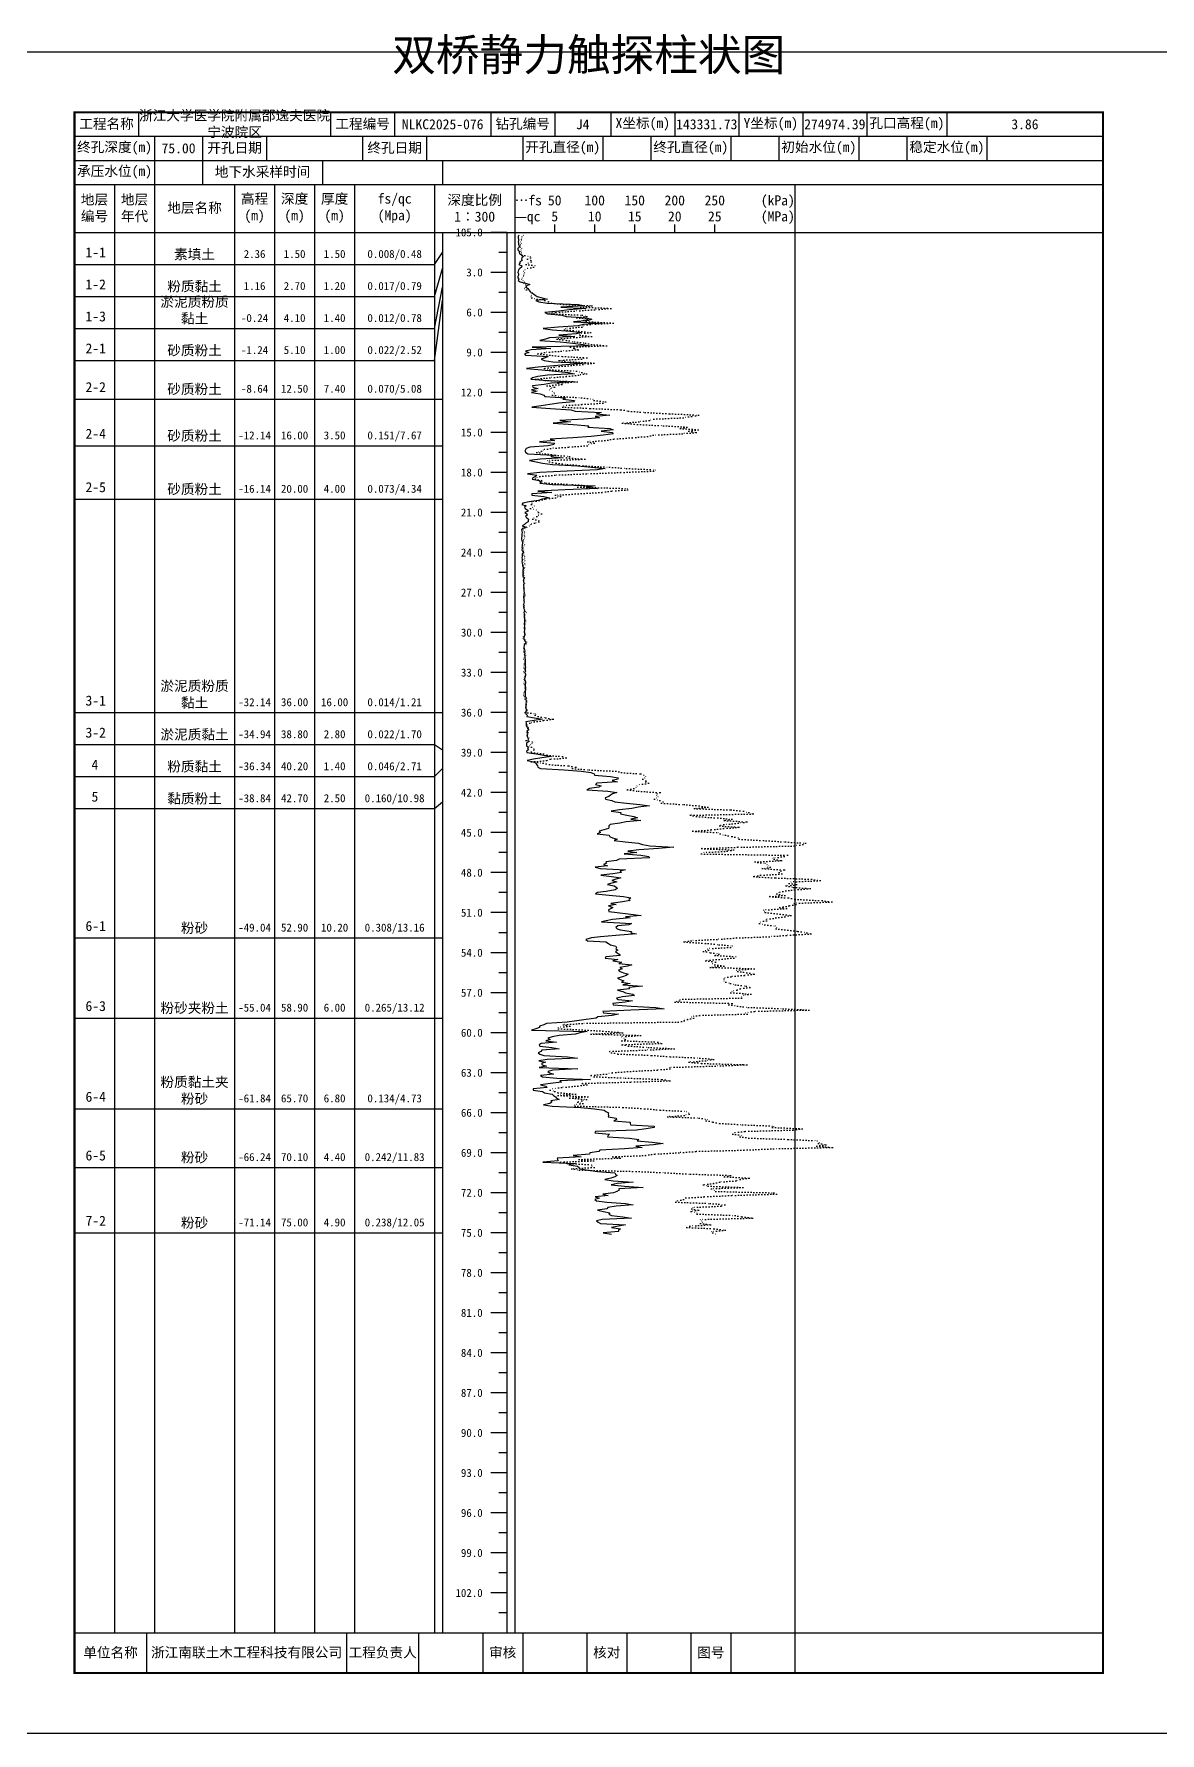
# Model space of a CAD drawing. Extents: x 297 to 65340, y 0 to 425.
# Drawn here: x 1197.9 to 1479.3, y 0 to 424.6 of the extents above; entities that cross this region are included whole.
import ezdxf
from ezdxf.enums import TextEntityAlignment as Align

# ---------------------------------------------------------------- set-up
doc = ezdxf.new("R2010")
doc.units = 0
doc.linetypes.add('DOT', pattern=[6.35, 0, -6.35])
doc.layers.add('FRAME', color=7, linetype='CONTINUOUS')
doc.layers.add('STRATUM', color=7, linetype='CONTINUOUS')
doc.styles.add('ST', font='')
doc.styles.get('ST').set_extended_font_data('SimSun')

msp = doc.modelspace()

# ---------------------------------------------------------------- linework, layer by layer
at = {"layer": 'FRAME', "color": 245, "linetype": 'Continuous'}
msp.add_lwpolyline([(1188, 0), (1485, 0), (1485, 420), (1188, 420)], close=True, dxfattribs=at)
at = {"layer": 'FRAME', "linetype": 'Continuous', "const_width": 0.5}
msp.add_lwpolyline([(1208, 15), (1465, 15), (1465, 405), (1208, 405)], close=True, dxfattribs=at)
at = {"layer": 'FRAME', "color": 0, "linetype": 'Continuous'}
for points in [[(1224, 405), (1224, 399)], [(1272, 405), (1272, 399)], [(1288, 405), (1288, 399)], [(1312, 405), (1312, 399)], [(1328, 405), (1328, 399)], [(1342, 405), (1342, 399)], [(1358, 405), (1358, 399)], [(1374, 405), (1374, 399)], [(1390, 405), (1390, 399)], [(1406, 405), (1406, 399)], [(1426, 405), (1426, 399)], [(1465, 405), (1465, 399)], [(1208, 399), (1465, 399)], [(1228, 399), (1228, 393)], [(1240, 399), (1240, 393)], [(1256, 399), (1256, 393)], [(1280, 399), (1280, 393)], [(1296, 399), (1296, 393)], [(1320, 399), (1320, 393)], [(1340, 399), (1340, 393)], [(1352, 399), (1352, 393)], [(1372, 399), (1372, 393)], [(1384, 399), (1384, 393)], [(1404, 399), (1404, 393)], [(1416, 399), (1416, 393)], [(1436, 399), (1436, 393)], [(1465, 399), (1465, 393)], [(1208, 393), (1465, 393)], [(1228, 393), (1228, 387)], [(1240, 393), (1240, 387)], [(1270, 393), (1270, 387)], [(1300, 393), (1300, 387)], [(1208, 387), (1465, 387)], [(1218, 387), (1218, 25)], [(1228, 387), (1228, 25)], [(1248, 387), (1248, 25)], [(1258, 387), (1258, 25)], [(1268, 387), (1268, 25)], [(1278, 387), (1278, 25)], [(1298, 387), (1298, 25)], [(1318, 387), (1318, 25)], [(1388, 387), (1388, 25)], [(1208, 375), (1465, 375)], [(1300, 375), (1300, 25)], [(1316, 375), (1316, 25)], [(1328, 375), (1328, 377)], [(1338, 375), (1338, 377)], [(1348, 375), (1348, 377)], [(1358, 375), (1358, 377)], [(1368, 375), (1368, 377)], [(1208, 25), (1465, 25)], [(1226, 25), (1226, 15)], [(1276, 25), (1276, 15)], [(1294, 25), (1294, 15)], [(1310, 25), (1310, 15)], [(1320, 25), (1320, 15)], [(1336, 25), (1336, 15)], [(1346, 25), (1346, 15)], [(1362, 25), (1362, 15)], [(1372, 25), (1372, 15)], [(1388, 25), (1388, 15)]]:
    msp.add_lwpolyline(points, dxfattribs=at)
at = {"layer": 'STRATUM', "linetype": 'Continuous'}
for points in [[(1316, 375), (1312, 375)], [(1319.02, 374.33), (1318.9, 374), (1318.9, 373.67), (1318.94, 373.33), (1318.96, 373), (1318.86, 372.67), (1318.98, 372.33), (1318.92, 372), (1319.08, 371.67), (1319.12, 371.33), (1318.82, 371), (1318.8, 370.67), (1319.12, 370.33), (1319.1, 370), (1319.2, 369.67), (1319.82, 369.33), (1320.22, 369), (1319.8, 368.67), (1319.74, 368.33), (1319.84, 368), (1319.32, 367.67), (1319.26, 367.33), (1319.04, 367), (1319.8, 366.67), (1319.66, 366.33), (1319.3, 366), (1318.98, 365.67), (1318.88, 365.33), (1318.76, 365), (1318.92, 364.67), (1318.98, 364.33), (1318.78, 364), (1318.78, 363.67), (1319.02, 363.33), (1318.86, 363), (1319.36, 362.67), (1320.74, 362.33), (1321.8, 362), (1320.96, 361.67), (1320.88, 361.33), (1321.28, 361), (1321.56, 360.67), (1321.84, 360.33), (1322.02, 360), (1322.72, 359.67), (1323.1, 359.33), (1323.64, 359), (1324.86, 358.67), (1326.18, 358.33), (1323.28, 358), (1324.04, 357.67), (1326.08, 357.33), (1333.94, 357), (1335.32, 356.67), (1329.5, 356.33), (1335.78, 356), (1331.6, 355.67), (1329, 355.33), (1325.52, 355), (1326.2, 354.67), (1329.76, 354.33), (1330.88, 354), (1335.88, 353.67), (1337.26, 353.33), (1336.42, 353), (1332.66, 352.67), (1339.9, 352.33), (1335.16, 352), (1333.9, 351.67), (1328.86, 351.33), (1325.14, 351), (1327.46, 350.67), (1331.9, 350.33), (1334.64, 350), (1333.32, 349.67), (1329, 349.33), (1333.04, 349), (1326.68, 348.67), (1325.7, 348.33), (1324.3, 348), (1329.36, 347.67), (1332.5, 347.33), (1335.1, 347), (1336.88, 346.67), (1322.38, 346.33), (1327.02, 346), (1322.14, 345.67), (1320.68, 345.33), (1321.52, 345), (1320.48, 344.67), (1320.72, 344.33), (1326.38, 344), (1325.64, 343.67), (1324.64, 343.33), (1325.36, 343), (1327.5, 342.67), (1335.9, 342.33), (1331.78, 342), (1327.82, 341.67), (1323.9, 341.33), (1320.98, 341), (1324.76, 340.67), (1328.22, 340.33), (1331.36, 340), (1332.94, 339.67), (1326.18, 339.33), (1323.74, 339), (1322.48, 338.67), (1322, 338.33), (1326.1, 338), (1332.8, 337.67), (1327.22, 337.33), (1325.4, 337), (1322.46, 336.67), (1322.54, 336.33), (1323.86, 336), (1322.16, 335.67), (1323.58, 335.33), (1322.16, 335), (1324.36, 334.67), (1325.32, 334.33), (1325.5, 334), (1330.66, 333.67), (1330.04, 333.33), (1332.92, 333), (1332.7, 332.67), (1329, 332.33), (1326.8, 332), (1324.58, 331.67), (1322.32, 331.33), (1326.98, 331), (1332.06, 330.67), (1333.12, 330.33), (1339.58, 330), (1338.46, 329.67), (1341.74, 329.33), (1338.1, 329), (1339.18, 328.67), (1335.28, 328.33), (1329.28, 328), (1331.92, 327.67), (1327.64, 327.33), (1332.62, 327), (1336.54, 326.67), (1336.28, 326.33), (1341.76, 326), (1342.58, 325.67), (1339.6, 325.33), (1342.36, 325), (1342.6, 324.67), (1340.1, 324.33), (1337.1, 324), (1332.56, 323.67), (1326.88, 323.33), (1327.92, 323), (1324.2, 322.67), (1327.94, 322.33), (1327.76, 322), (1326.36, 321.67), (1321.76, 321.33), (1320.88, 321), (1320.72, 320.67), (1320.5, 320.33), (1320.76, 320), (1321.28, 319.67), (1327.64, 319.33), (1327.06, 319), (1330.14, 318.67), (1324.36, 318.33), (1321.66, 318), (1323.36, 317.67), (1324.94, 317.33), (1327.46, 317), (1333.66, 316.67), (1337.2, 316.33), (1340.64, 316), (1338.6, 315.67), (1331.12, 315.33), (1324.28, 315), (1321.16, 314.67), (1323.56, 314.33), (1323.2, 314), (1322.56, 313.67), (1322.34, 313.33), (1324.14, 313), (1324.52, 312.67), (1324.24, 312.33), (1327.44, 312), (1338.12, 311.67), (1336.28, 311.33), (1338.68, 311), (1330.64, 310.67), (1323.78, 310.33), (1327.32, 310), (1322.3, 309.67), (1322.26, 309.33), (1325.28, 309), (1326.7, 308.67), (1324.88, 308.33), (1323.98, 308), (1321.64, 307.67), (1320.04, 307.33), (1319.76, 307), (1320.9, 306.67), (1320.44, 306.33), (1320.58, 306), (1321.1, 305.67), (1321.36, 305.33), (1320.56, 305), (1321.02, 304.67), (1321.08, 304.33), (1320.72, 304), (1321.02, 303.67), (1321.46, 303.33), (1321.36, 303), (1321.34, 302.67), (1320.76, 302.33), (1320.48, 302), (1319.9, 301.67), (1320.84, 301.33), (1319.96, 301), (1319.74, 300.67), (1319.8, 300.33), (1319.84, 300), (1319.76, 299.67), (1319.8, 299.33), (1319.82, 299), (1319.7, 298.67), (1319.72, 298.33), (1319.76, 298), (1319.9, 297.67), (1319.92, 297.33), (1319.9, 297), (1319.88, 296.67), (1319.78, 296.33), (1319.88, 296), (1319.82, 295.67), (1319.92, 295.33), (1320.18, 295), (1319.86, 294.67), (1319.9, 294.33), (1319.84, 294), (1319.78, 293.67), (1319.86, 293.33), (1319.86, 293), (1319.82, 292.67), (1319.86, 292.33), (1319.94, 292), (1319.94, 291.67), (1320.1, 291.33), (1320.08, 291), (1320.06, 290.67), (1320.02, 290.33), (1320, 290), (1320.04, 289.67), (1320.04, 289.33), (1320.04, 289), (1320.52, 288.67), (1320.24, 288.33), (1320.16, 288), (1320.18, 287.67), (1320.36, 287.33), (1320.24, 287), (1320.22, 286.67), (1320.26, 286.33), (1320.28, 286), (1320.3, 285.67), (1320.28, 285.33), (1320.34, 285), (1320.3, 284.67), (1320.3, 284.33), (1320.24, 284), (1320.22, 283.67), (1320.26, 283.33), (1320.32, 283), (1320.4, 282.67), (1320.28, 282.33), (1320.22, 282), (1320.34, 281.67), (1320.24, 281.33), (1320.26, 281), (1320.38, 280.67), (1320.42, 280.33), (1320.28, 280), (1320.4, 279.67), (1320.34, 279.33), (1320.36, 279), (1320.4, 278.67), (1320.44, 278.33), (1320.42, 278), (1320.42, 277.67), (1320.38, 277.33), (1320.38, 277), (1320.42, 276.67), (1320.34, 276.33), (1320.4, 276), (1320.48, 275.67), (1320.34, 275.33), (1320.36, 275), (1320.44, 274.67), (1320.5, 274.33), (1320.36, 274), (1320.32, 273.67), (1320.26, 273.33), (1320.44, 273), (1320.66, 272.67), (1320.76, 272.33), (1320.4, 272), (1320.38, 271.67), (1320.3, 271.33), (1320.38, 271), (1320.44, 270.67), (1320.54, 270.33), (1320.48, 270), (1320.52, 269.67), (1320.48, 269.33), (1320.54, 269), (1320.52, 268.67), (1320.58, 268.33), (1320.62, 268), (1320.64, 267.67), (1320.62, 267.33), (1320.58, 267), (1320.58, 266.67), (1320.66, 266.33), (1320.6, 266), (1320.64, 265.67), (1320.7, 265.33), (1320.52, 265), (1320.74, 264.67), (1320.72, 264.33), (1320.58, 264), (1320.56, 263.67), (1320.48, 263.33), (1320.58, 263), (1320.66, 262.67), (1320.66, 262.33), (1320.6, 262), (1320.64, 261.67), (1320.7, 261.33), (1320.72, 261), (1320.68, 260.67), (1320.62, 260.33), (1320.58, 260), (1320.58, 259.67), (1320.64, 259.33), (1320.58, 259), (1320.92, 258.67), (1320.72, 258.33), (1320.84, 258), (1320.88, 257.67), (1320.76, 257.33), (1320.84, 257), (1320.78, 256.67), (1320.76, 256.33), (1320.76, 256), (1321.12, 255.67), (1320.84, 255.33), (1320.8, 255), (1320.76, 254.67), (1321.1, 254.33), (1321.04, 254), (1322.96, 253.67), (1324.92, 253.33), (1322.86, 253), (1320.8, 252.67), (1320.88, 252.33), (1320.88, 252), (1320.88, 251.67), (1321.14, 251.33), (1321.32, 251), (1321.5, 250.67), (1321, 250.33), (1321.26, 250), (1321.18, 249.67), (1321.1, 249.33), (1321.1, 249), (1321.28, 248.67), (1321.36, 248.33), (1321.28, 248), (1321.42, 247.67), (1320.98, 247.33), (1320.96, 247), (1320.96, 246.67), (1321.42, 246.33), (1321.18, 246), (1321.48, 245.67), (1320.98, 245.33), (1321.06, 245), (1323.4, 244.67), (1325.22, 244.33), (1327.18, 244), (1324.82, 243.67), (1322.7, 243.33), (1321.08, 243), (1322.66, 242.67), (1323.26, 242.33), (1323.46, 242), (1323.7, 241.67), (1323.78, 241.33), (1324.48, 241), (1330.32, 240.67), (1334.6, 240.33), (1337.04, 240), (1337.82, 239.67), (1337.96, 239.33), (1341.92, 239), (1343.82, 238.67), (1343.78, 238.33), (1342.36, 238), (1343.72, 237.67), (1338.52, 237.33), (1338.16, 237), (1339.64, 236.67), (1339.06, 236.33), (1336.72, 236), (1336.02, 235.67), (1341.26, 235.33), (1343.5, 235), (1342.48, 234.67), (1341.98, 234.33), (1341.52, 234), (1340.62, 233.67), (1340.66, 233.33), (1342.3, 233), (1343.02, 232.67), (1345.9, 232.33), (1349.3, 232), (1351.68, 231.67), (1348.88, 231.33), (1347.26, 231), (1344.16, 230.67), (1342.14, 230.33), (1344.52, 230), (1344.44, 229.67), (1346, 229.33), (1347.76, 229), (1348.7, 228.67), (1347, 228.33), (1349.5, 228), (1345.88, 227.67), (1344.3, 227.33), (1341.82, 227), (1341.52, 226.67), (1341.56, 226.33), (1341.48, 226), (1340.26, 225.67), (1339.1, 225.33), (1339.44, 225), (1338.6, 224.67), (1341.62, 224.33), (1341.68, 224), (1342.44, 223.67), (1343.62, 223.33), (1342.86, 223), (1345.62, 222.67), (1348.9, 222.33), (1349.9, 222), (1351.74, 221.67), (1357.78, 221.33), (1353.9, 221), (1348.98, 220.67), (1346.24, 220.33), (1348.54, 220), (1345.38, 219.67), (1349.5, 219.33), (1351.54, 219), (1351.72, 218.67), (1344.1, 218.33), (1343.44, 218), (1340.74, 217.67), (1340.96, 217.33), (1340.22, 217), (1341.22, 216.67), (1338.1, 216.33), (1339.34, 216), (1345.68, 215.67), (1344.34, 215.33), (1344.7, 215), (1342.5, 214.67), (1339.5, 214.33), (1342.2, 214), (1344.52, 213.67), (1343.3, 213.33), (1342.26, 213), (1343.56, 212.67), (1341.92, 212.33), (1341.18, 212), (1342.88, 211.67), (1343.56, 211.33), (1343.58, 211), (1343.1, 210.67), (1340.86, 210.33), (1338.68, 210), (1338.18, 209.67), (1342.42, 209.33), (1345.22, 209), (1347.02, 208.67), (1346.52, 208.33), (1346.82, 208), (1344.9, 207.67), (1342.06, 207.33), (1343.38, 207), (1341.48, 206.67), (1342.56, 206.33), (1342.14, 206), (1341.48, 205.67), (1341.54, 205.33), (1343.58, 205), (1346.32, 204.67), (1349.62, 204.33), (1345.66, 204), (1346.84, 203.67), (1342.4, 203.33), (1340.88, 203), (1339.68, 202.67), (1347.22, 202.33), (1346.52, 202), (1343.78, 201.67), (1343.24, 201.33), (1343.64, 201), (1344.34, 200.67), (1347.2, 200.33), (1346.98, 200), (1348.46, 199.67), (1343.3, 199.33), (1339.44, 199), (1337.18, 198.67), (1335.74, 198.33), (1336.16, 198), (1340.76, 197.67), (1341.48, 197.33), (1341.9, 197), (1343.3, 196.67), (1343.4, 196.33), (1343.26, 196), (1343.8, 195.67), (1343.18, 195.33), (1343.62, 195), (1344.12, 194.67), (1344.36, 194.33), (1340.74, 194), (1340.58, 193.67), (1343.8, 193.33), (1342.54, 193), (1344.66, 192.67), (1344, 192.33), (1347.3, 192), (1346.22, 191.67), (1344.28, 191.33), (1344.88, 191), (1343.96, 190.67), (1344.36, 190.33), (1345.22, 190), (1346.32, 189.67), (1345.88, 189.33), (1344.96, 189), (1343.7, 188.67), (1344.34, 188.33), (1345.26, 188), (1344.68, 187.67), (1346.86, 187.33), (1345.06, 187), (1349.9, 186.67), (1346.52, 186.33), (1346.68, 186), (1343.7, 185.67), (1345.02, 185.33), (1345.68, 185), (1347.52, 184.67), (1347.9, 184.33), (1344.92, 184), (1343.4, 183.67), (1343.88, 183.33), (1347.4, 183), (1345.6, 182.67), (1342.56, 182.33), (1342.62, 182), (1347.1, 181.67), (1353.26, 181.33), (1355.36, 181), (1346.98, 180.67), (1340, 180.33), (1340.16, 180), (1343.96, 179.67), (1342.32, 179.33), (1338.74, 179), (1338.32, 178.67), (1335.9, 178.33), (1333.56, 178), (1331.1, 177.67), (1325.92, 177.33), (1325.26, 177), (1324.16, 176.67), (1324.16, 176.33), (1323.32, 176), (1322.16, 175.67), (1336.1, 175.33), (1334.28, 175), (1333.22, 174.67), (1329.14, 174.33), (1327.38, 174), (1326.24, 173.67), (1326.84, 173.33), (1325.82, 173), (1328.46, 172.67), (1324.6, 172.33), (1324.12, 172), (1324.24, 171.67), (1327.26, 171.33), (1329.08, 171), (1324.8, 170.67), (1324.52, 170.33), (1323.9, 170), (1324.24, 169.67), (1325.32, 169.33), (1331.22, 169), (1333.72, 168.67), (1326.08, 168.33), (1324.02, 168), (1325.68, 167.67), (1324.7, 167.33), (1324.88, 167), (1325.96, 166.67), (1324.08, 166.33), (1333.76, 166), (1327.54, 165.67), (1326.24, 165.33), (1326.72, 165), (1327.66, 164.67), (1324.46, 164.33), (1324.96, 164), (1328.56, 163.67), (1336.92, 163.33), (1329.26, 163), (1329.68, 162.67), (1326.94, 162.33), (1324.42, 162), (1325.8, 161.67), (1326.1, 161.33), (1322.58, 161), (1322.6, 160.67), (1324.96, 160.33), (1325.48, 160), (1327.36, 159.67), (1327.66, 159.33), (1328.2, 159), (1328.44, 158.67), (1329.08, 158.33), (1327.06, 158), (1327.24, 157.67), (1326.8, 157.33), (1325.16, 157), (1327.38, 156.67), (1334.56, 156.33), (1337.9, 156), (1340.34, 155.67), (1340.8, 155.33), (1341.4, 155), (1341.32, 154.67), (1341.42, 154.33), (1341.38, 154), (1343.38, 153.67), (1343.46, 153.33), (1342.76, 153), (1346.88, 152.67), (1346.88, 152.33), (1346.92, 152), (1352.88, 151.67), (1352.84, 151.33), (1350.82, 151), (1348.42, 150.67), (1338.2, 150.33), (1338.06, 150), (1341.66, 149.67), (1341.36, 149.33), (1341.2, 149), (1346.7, 148.67), (1348.98, 148.33), (1348.62, 148), (1352.32, 147.67), (1355.08, 147.33), (1352.68, 147), (1348.28, 146.67), (1349.82, 146.33), (1345.46, 146), (1339.26, 145.67), (1339.06, 145.33), (1336.74, 145), (1336.7, 144.67), (1332.62, 144.33), (1334.6, 144), (1328.62, 143.67), (1328.7, 143.33), (1328.84, 143), (1325.02, 142.67), (1333.22, 142.33), (1331.52, 142), (1333.66, 141.67), (1334.1, 141.33), (1334.26, 141), (1336.48, 140.67), (1338.7, 140.33), (1343.02, 140), (1343.18, 139.67), (1343.64, 139.33), (1343, 139), (1342.06, 138.67), (1340.56, 138.33), (1342.6, 138), (1347.6, 137.67), (1343.6, 137.33), (1342.1, 137), (1345.46, 136.67), (1350.12, 136.33), (1344.06, 136), (1344.08, 135.67), (1343.5, 135.33), (1342.72, 135), (1340.02, 134.67), (1341.34, 134.33), (1338.08, 134), (1339.1, 133.67), (1338.04, 133.33), (1338.42, 133), (1341.02, 132.67), (1345.7, 132.33), (1347.6, 132), (1343.36, 131.67), (1341.28, 131.33), (1341.04, 131), (1338.68, 130.67), (1340.16, 130.33), (1341.76, 130), (1341.52, 129.67), (1342.18, 129.33), (1345.02, 129), (1347.2, 128.67), (1339.86, 128.33), (1338.42, 128), (1338.88, 127.67), (1339.46, 127.33), (1345.7, 127), (1343.96, 126.67), (1342.16, 126.33), (1344.4, 126), (1343.9, 125.67), (1343.96, 125.33), (1340.08, 125), (1342.16, 124.67)], [(1298, 367), (1300, 370)], [(1316, 370), (1314, 370)], [(1208, 367), (1218, 367)], [(1218, 367), (1228, 367)], [(1228, 367), (1248, 367)], [(1248, 367), (1258, 367)], [(1258, 367), (1268, 367)], [(1268, 367), (1278, 367)], [(1278, 367), (1298, 367)], [(1298, 359), (1300, 366)], [(1298, 351), (1300, 361.33)], [(1316, 365), (1312, 365)], [(1208, 359), (1218, 359)], [(1218, 359), (1228, 359)], [(1228, 359), (1248, 359)], [(1248, 359), (1258, 359)], [(1258, 359), (1268, 359)], [(1268, 359), (1278, 359)], [(1278, 359), (1298, 359)], [(1298, 343), (1300, 358)], [(1316, 360), (1314, 360)], [(1316, 355), (1312, 355)], [(1208, 351), (1218, 351)], [(1218, 351), (1228, 351)], [(1228, 351), (1248, 351)], [(1248, 351), (1258, 351)], [(1258, 351), (1268, 351)], [(1268, 351), (1278, 351)], [(1278, 351), (1298, 351)], [(1316, 350), (1314, 350)], [(1316, 345), (1312, 345)], [(1208, 343), (1218, 343)], [(1218, 343), (1228, 343)], [(1228, 343), (1248, 343)], [(1248, 343), (1258, 343)], [(1258, 343), (1268, 343)], [(1268, 343), (1278, 343)], [(1278, 343), (1298, 343)], [(1316, 340), (1314, 340)], [(1208, 333.33), (1218, 333.33)], [(1218, 333.33), (1228, 333.33)], [(1228, 333.33), (1248, 333.33)], [(1248, 333.33), (1258, 333.33)], [(1258, 333.33), (1268, 333.33)], [(1268, 333.33), (1278, 333.33)], [(1278, 333.33), (1298, 333.33)], [(1298, 333.33), (1300, 333.33)], [(1316, 335), (1312, 335)], [(1316, 330), (1314, 330)], [(1316, 325), (1312, 325)], [(1208, 321.67), (1218, 321.67)], [(1218, 321.67), (1228, 321.67)], [(1228, 321.67), (1248, 321.67)], [(1248, 321.67), (1258, 321.67)], [(1258, 321.67), (1268, 321.67)], [(1268, 321.67), (1278, 321.67)], [(1278, 321.67), (1298, 321.67)], [(1298, 321.67), (1300, 321.67)], [(1316, 320), (1314, 320)], [(1316, 315), (1312, 315)], [(1316, 310), (1314, 310)], [(1208, 308.33), (1218, 308.33)], [(1218, 308.33), (1228, 308.33)], [(1228, 308.33), (1248, 308.33)], [(1248, 308.33), (1258, 308.33)], [(1258, 308.33), (1268, 308.33)], [(1268, 308.33), (1278, 308.33)], [(1278, 308.33), (1298, 308.33)], [(1298, 308.33), (1300, 308.33)], [(1316, 305), (1312, 305)], [(1316, 300), (1314, 300)], [(1316, 295), (1312, 295)], [(1316, 290), (1314, 290)], [(1316, 285), (1312, 285)], [(1316, 280), (1314, 280)], [(1316, 275), (1312, 275)], [(1316, 270), (1314, 270)], [(1316, 265), (1312, 265)], [(1316, 260), (1314, 260)], [(1208, 255), (1218, 255)], [(1218, 255), (1228, 255)], [(1228, 255), (1248, 255)], [(1248, 255), (1258, 255)], [(1258, 255), (1268, 255)], [(1268, 255), (1278, 255)], [(1278, 255), (1298, 255)], [(1298, 255), (1300, 255)], [(1316, 255), (1312, 255)], [(1208, 247), (1218, 247)], [(1218, 247), (1228, 247)], [(1228, 247), (1248, 247)], [(1248, 247), (1258, 247)], [(1258, 247), (1268, 247)], [(1268, 247), (1278, 247)], [(1278, 247), (1298, 247)], [(1298, 247), (1300, 245.67)], [(1316, 250), (1314, 250)], [(1316, 245), (1312, 245)], [(1208, 239), (1218, 239)], [(1218, 239), (1228, 239)], [(1228, 239), (1248, 239)], [(1248, 239), (1258, 239)], [(1258, 239), (1268, 239)], [(1268, 239), (1278, 239)], [(1278, 239), (1298, 239)], [(1298, 239), (1300, 241)], [(1316, 240), (1314, 240)], [(1316, 235), (1312, 235)], [(1208, 231), (1218, 231)], [(1218, 231), (1228, 231)], [(1228, 231), (1248, 231)], [(1248, 231), (1258, 231)], [(1258, 231), (1268, 231)], [(1268, 231), (1278, 231)], [(1278, 231), (1298, 231)], [(1298, 231), (1300, 232.67)], [(1316, 230), (1314, 230)], [(1316, 225), (1312, 225)], [(1316, 220), (1314, 220)], [(1316, 215), (1312, 215)], [(1316, 210), (1314, 210)], [(1316, 205), (1312, 205)], [(1316, 200), (1314, 200)], [(1208, 198.67), (1218, 198.67)], [(1218, 198.67), (1228, 198.67)], [(1228, 198.67), (1248, 198.67)], [(1248, 198.67), (1258, 198.67)], [(1258, 198.67), (1268, 198.67)], [(1268, 198.67), (1278, 198.67)], [(1278, 198.67), (1298, 198.67)], [(1298, 198.67), (1300, 198.67)], [(1316, 195), (1312, 195)], [(1316, 190), (1314, 190)], [(1316, 185), (1312, 185)], [(1208, 178.67), (1218, 178.67)], [(1218, 178.67), (1228, 178.67)], [(1228, 178.67), (1248, 178.67)], [(1248, 178.67), (1258, 178.67)], [(1258, 178.67), (1268, 178.67)], [(1268, 178.67), (1278, 178.67)], [(1278, 178.67), (1298, 178.67)], [(1298, 178.67), (1300, 178.67)], [(1316, 180), (1314, 180)], [(1316, 175), (1312, 175)], [(1316, 170), (1314, 170)], [(1316, 165), (1312, 165)], [(1316, 160), (1314, 160)], [(1208, 156), (1218, 156)], [(1218, 156), (1228, 156)], [(1228, 156), (1248, 156)], [(1248, 156), (1258, 156)], [(1258, 156), (1268, 156)], [(1268, 156), (1278, 156)], [(1278, 156), (1298, 156)], [(1298, 156), (1300, 156)], [(1316, 155), (1312, 155)], [(1316, 150), (1314, 150)], [(1316, 145), (1312, 145)], [(1208, 141.33), (1218, 141.33)], [(1218, 141.33), (1228, 141.33)], [(1228, 141.33), (1248, 141.33)], [(1248, 141.33), (1258, 141.33)], [(1258, 141.33), (1268, 141.33)], [(1268, 141.33), (1278, 141.33)], [(1278, 141.33), (1298, 141.33)], [(1298, 141.33), (1300, 141.33)], [(1316, 140), (1314, 140)], [(1316, 135), (1312, 135)], [(1316, 130), (1314, 130)], [(1208, 125), (1218, 125)], [(1218, 125), (1228, 125)], [(1228, 125), (1248, 125)], [(1248, 125), (1258, 125)], [(1258, 125), (1268, 125)], [(1268, 125), (1278, 125)], [(1278, 125), (1298, 125)], [(1298, 125), (1300, 125)], [(1316, 125), (1312, 125)], [(1316, 120), (1314, 120)], [(1316, 115), (1312, 115)], [(1316, 110), (1314, 110)], [(1316, 105), (1312, 105)], [(1316, 100), (1314, 100)], [(1316, 95), (1312, 95)], [(1316, 90), (1314, 90)], [(1316, 85), (1312, 85)], [(1316, 80), (1314, 80)], [(1316, 75), (1312, 75)], [(1316, 70), (1314, 70)], [(1316, 65), (1312, 65)], [(1316, 60), (1314, 60)], [(1316, 55), (1312, 55)], [(1316, 50), (1314, 50)], [(1316, 45), (1312, 45)], [(1316, 40), (1314, 40)], [(1316, 35), (1312, 35)], [(1316, 30), (1314, 30)]]:
    msp.add_lwpolyline(points, dxfattribs=at)
at = {"layer": 'STRATUM', "linetype": 'DOT', "ltscale": 0.1}
msp.add_lwpolyline([(1320.18, 374.33), (1319.84, 374), (1319.68, 373.67), (1319.64, 373.33), (1319.7, 373), (1319.38, 372.67), (1319.66, 372.33), (1319.42, 372), (1319.38, 371.67), (1319.48, 371.33), (1319.74, 371), (1319.6, 370.67), (1319.42, 370.33), (1319.68, 370), (1319.6, 369.67), (1319.84, 369.33), (1321.84, 369), (1321.94, 368.67), (1321.16, 368.33), (1322.14, 368), (1322.14, 367.67), (1321.38, 367.33), (1320.84, 367), (1323.1, 366.67), (1322.74, 366.33), (1321.18, 366), (1320.58, 365.67), (1320.1, 365.33), (1320.52, 365), (1320.32, 364.67), (1320.24, 364.33), (1320.3, 364), (1319.86, 363.67), (1319.74, 363.33), (1320.06, 363), (1320.42, 362.67), (1320.18, 362.33), (1320.74, 362), (1320.76, 361.67), (1320.64, 361.33), (1320.48, 361), (1320.92, 360.67), (1321.82, 360.33), (1322.36, 360), (1322.62, 359.67), (1322.2, 359.33), (1322.04, 359), (1322.26, 358.67), (1323.6, 358.33), (1325.56, 358), (1326.46, 357.67), (1327.22, 357.33), (1330.2, 357), (1337.28, 356.67), (1334.5, 356.33), (1342.04, 356), (1337.92, 355.67), (1332.86, 355.33), (1328.18, 355), (1326.36, 354.67), (1334.86, 354.33), (1336.02, 354), (1333.52, 353.67), (1336.84, 353.33), (1335.18, 353), (1336.68, 352.67), (1342.62, 352.33), (1336.84, 352), (1335.08, 351.67), (1334.8, 351.33), (1330.7, 351), (1330.42, 350.67), (1334.06, 350.33), (1336.98, 350), (1334.22, 349.67), (1334.32, 349.33), (1337.18, 349), (1331.92, 348.67), (1328.58, 348.33), (1330.92, 348), (1332.96, 347.67), (1335.72, 347.33), (1337.16, 347), (1340.94, 346.67), (1331.94, 346.33), (1332.92, 346), (1333.9, 345.67), (1329.64, 345.33), (1325.42, 345), (1323.8, 344.67), (1326.74, 344.33), (1329.96, 344), (1336.04, 343.67), (1334.68, 343.33), (1329.1, 343), (1331.92, 342.67), (1337.8, 342.33), (1335, 342), (1331.32, 341.67), (1327.84, 341.33), (1325.48, 341), (1326.82, 340.67), (1333.42, 340.33), (1334.76, 340), (1335.94, 339.67), (1333.92, 339.33), (1330.86, 339), (1326.8, 338.67), (1323.32, 338.33), (1325.72, 338), (1333.6, 337.67), (1328.88, 337.33), (1329.74, 337), (1326.1, 336.67), (1327.96, 336.33), (1327.04, 336), (1326.72, 335.67), (1327.36, 335.33), (1327.82, 335), (1328.06, 334.67), (1327.46, 334.33), (1329.64, 334), (1334.72, 333.67), (1337.56, 333.33), (1337.86, 333), (1340.72, 332.67), (1340.04, 332.33), (1334.66, 332), (1330.28, 331.67), (1330, 331.33), (1336.96, 331), (1344.6, 330.67), (1346.46, 330.33), (1350.6, 330), (1356.74, 329.67), (1363.9, 329.33), (1362.14, 329), (1360.12, 328.67), (1352.74, 328.33), (1351.62, 328), (1349.04, 327.67), (1344.94, 327.33), (1348.72, 327), (1355.16, 326.67), (1361.04, 326.33), (1359.4, 326), (1363.84, 325.67), (1361.54, 325.33), (1363.32, 325), (1359.88, 324.67), (1352.62, 324.33), (1351.16, 324), (1347.32, 323.67), (1342.7, 323.33), (1340.5, 323), (1336.24, 322.67), (1337.88, 322.33), (1336.54, 322), (1336.08, 321.67), (1331.32, 321.33), (1326.94, 321), (1325.22, 320.67), (1324.72, 320.33), (1323.52, 320), (1325.62, 319.67), (1328.16, 319.33), (1331.68, 319), (1330.96, 318.67), (1335.5, 318.33), (1326.16, 318), (1326.72, 317.67), (1328.4, 317.33), (1331.18, 317), (1335.16, 316.67), (1341.7, 316.33), (1345.96, 316), (1353.22, 315.67), (1352.68, 315.33), (1344.46, 315), (1335.82, 314.67), (1328, 314.33), (1324.32, 314), (1323.18, 313.67), (1323.12, 313.33), (1324.84, 313), (1324.7, 312.67), (1325.9, 312.33), (1332.46, 312), (1336.78, 311.67), (1333.8, 311.33), (1346.12, 311), (1346.22, 310.67), (1342.12, 310.33), (1339.76, 310), (1333.82, 309.67), (1328.16, 309.33), (1329.44, 309), (1328.16, 308.67), (1325.56, 308.33), (1324.12, 308), (1322.28, 307.67), (1322.26, 307.33), (1322.24, 307), (1322.98, 306.67), (1322.52, 306.33), (1321.98, 306), (1323.38, 305.67), (1323.78, 305.33), (1323.98, 305), (1324.68, 304.67), (1323.94, 304.33), (1323.56, 304), (1322.86, 303.67), (1322.54, 303.33), (1324.06, 303), (1324.06, 302.67), (1322.94, 302.33), (1321.94, 302), (1321.7, 301.67), (1321.1, 301.33), (1320.6, 301), (1320.14, 300.67), (1320.36, 300.33), (1320.5, 300), (1320.36, 299.67), (1320.34, 299.33), (1320.48, 299), (1320.42, 298.67), (1320.22, 298.33), (1320.14, 298), (1320.28, 297.67), (1320.02, 297.33), (1320.52, 297), (1320.32, 296.67), (1320.06, 296.33), (1320, 296), (1320.2, 295.67), (1320.1, 295.33), (1320.16, 295), (1320.16, 294.67), (1320.26, 294.33), (1320.48, 294), (1320.5, 293.67), (1320.28, 293.33), (1320.58, 293), (1320.32, 292.67), (1320.44, 292.33), (1320.58, 292), (1320.2, 291.67), (1320.48, 291.33), (1320.38, 291), (1320.36, 290.67), (1320.1, 290.33), (1320.22, 290), (1320.22, 289.67), (1320.38, 289.33), (1320.1, 289), (1320.42, 288.67), (1320.26, 288.33), (1320.08, 288), (1320.16, 287.67), (1320.44, 287.33), (1320.36, 287), (1320.18, 286.67), (1320.16, 286.33), (1320.2, 286), (1320.26, 285.67), (1320.32, 285.33), (1320.36, 285), (1320.58, 284.67), (1320.54, 284.33), (1320.44, 284), (1320.4, 283.67), (1320.32, 283.33), (1320.24, 283), (1320.42, 282.67), (1320.32, 282.33), (1320.16, 282), (1320.1, 281.67), (1320.42, 281.33), (1320.28, 281), (1320.46, 280.67), (1320.68, 280.33), (1320.96, 280), (1320.58, 279.67), (1320.48, 279.33), (1320.48, 279), (1320.56, 278.67), (1320.56, 278.33), (1320.7, 278), (1320.7, 277.67), (1320.58, 277.33), (1320.52, 277), (1320.46, 276.67), (1320.5, 276.33), (1320.5, 276), (1320.54, 275.67), (1320.5, 275.33), (1320.42, 275), (1320.62, 274.67), (1320.46, 274.33), (1320.1, 274), (1320.02, 273.67), (1320.56, 273.33), (1320.42, 273), (1320.94, 272.67), (1320.84, 272.33), (1320.84, 272), (1320.38, 271.67), (1320.26, 271.33), (1320.16, 271), (1320.18, 270.67), (1320.2, 270.33), (1320.26, 270), (1320.4, 269.67), (1320.72, 269.33), (1320.58, 269), (1320.26, 268.67), (1320.2, 268.33), (1320.52, 268), (1320.48, 267.67), (1320.36, 267.33), (1320.36, 267), (1320.28, 266.67), (1320.26, 266.33), (1320.28, 266), (1320.5, 265.67), (1320.2, 265.33), (1320.28, 265), (1320.6, 264.67), (1320.64, 264.33), (1320.42, 264), (1320.4, 263.67), (1320.28, 263.33), (1320.42, 263), (1320.4, 262.67), (1320.3, 262.33), (1320.36, 262), (1320.42, 261.67), (1320.54, 261.33), (1320.56, 261), (1320.5, 260.67), (1320.48, 260.33), (1320.28, 260), (1320.2, 259.67), (1320.24, 259.33), (1320.36, 259), (1320.48, 258.67), (1320.52, 258.33), (1320.96, 258), (1321.02, 257.67), (1320.96, 257.33), (1320.7, 257), (1320.74, 256.67), (1320.7, 256.33), (1320.76, 256), (1320.76, 255.67), (1320.72, 255.33), (1320.58, 255), (1323.26, 254.67), (1323.12, 254.33), (1323.9, 254), (1325.78, 253.67), (1327.6, 253.33), (1325.1, 253), (1322.88, 252.67), (1321.82, 252.33), (1320.94, 252), (1321.12, 251.67), (1321.42, 251.33), (1321.18, 251), (1321.24, 250.67), (1321.18, 250.33), (1320.96, 250), (1321.02, 249.67), (1321, 249.33), (1321.24, 249), (1321.52, 248.67), (1321.46, 248.33), (1320.84, 248), (1322.52, 247.67), (1322.32, 247.33), (1322.06, 247), (1321.64, 246.67), (1322.18, 246.33), (1322.84, 246), (1322.76, 245.67), (1322.1, 245.33), (1322.24, 245), (1325.18, 244.67), (1326.14, 244.33), (1329.96, 244), (1330.86, 243.67), (1326.9, 243.33), (1325.92, 243), (1322.24, 242.67), (1325.14, 242.33), (1326.7, 242), (1331.56, 241.67), (1333.24, 241.33), (1332.44, 241), (1336.62, 240.67), (1343.28, 240.33), (1344.72, 240), (1349.54, 239.67), (1350.3, 239.33), (1350.74, 239), (1350.56, 238.67), (1350, 238.33), (1350.76, 238), (1350.74, 237.67), (1351.4, 237.33), (1349.18, 237), (1348.62, 236.67), (1348.36, 236.33), (1347.76, 236), (1346.2, 235.67), (1348.94, 235.33), (1354.32, 235), (1353.58, 234.67), (1353.44, 234.33), (1353.84, 234), (1353.52, 233.67), (1352.9, 233.33), (1354.28, 233), (1355.18, 232.67), (1354.72, 232.33), (1360.32, 232), (1364.1, 231.67), (1366.3, 231.33), (1362.9, 231), (1372.06, 230.67), (1375.2, 230.33), (1376.52, 230), (1377.58, 229.67), (1361.9, 229.33), (1363.46, 229), (1368.76, 228.67), (1372.24, 228.33), (1370.46, 228), (1375.98, 227.67), (1373.84, 227.33), (1370.26, 227), (1369.24, 226.67), (1374.02, 226.33), (1370.18, 226), (1366.98, 225.67), (1362.5, 225.33), (1368.74, 225), (1369.32, 224.67), (1370.66, 224.33), (1372.32, 224), (1373.86, 223.67), (1374.12, 223.33), (1380.14, 223), (1385.7, 222.67), (1390.66, 222.33), (1389.96, 222), (1387.86, 221.67), (1373.66, 221.33), (1364.8, 221), (1372.7, 220.67), (1371.12, 220.33), (1365.32, 220), (1364.7, 219.67), (1386.14, 219.33), (1385.3, 219), (1382.54, 218.67), (1382.84, 218.33), (1384.68, 218), (1378.06, 217.67), (1380.58, 217.33), (1381.02, 217), (1381.26, 216.67), (1381.86, 216.33), (1379.92, 216), (1385.42, 215.67), (1384.52, 215.33), (1384.08, 215), (1384.74, 214.67), (1379.44, 214.33), (1377.74, 214), (1383.26, 213.67), (1392.16, 213.33), (1394.32, 213), (1387.12, 212.67), (1386.58, 212.33), (1388.46, 212), (1385.84, 211.67), (1387.72, 211.33), (1391.8, 211), (1387.94, 210.67), (1385, 210.33), (1384.06, 210), (1383.48, 209.67), (1385.48, 209.33), (1381.76, 209), (1386.42, 208.67), (1388.06, 208.33), (1394.86, 208), (1397.26, 207.67), (1387.72, 207.33), (1388.24, 207), (1386.54, 206.67), (1384.28, 206.33), (1385.94, 206), (1380.14, 205.67), (1380.32, 205.33), (1380.64, 205), (1383.62, 204.67), (1387.04, 204.33), (1385.48, 204), (1383.28, 203.67), (1380.82, 203.33), (1380.9, 203), (1379.4, 202.67), (1379.18, 202.33), (1380.54, 202), (1383.12, 201.67), (1383.5, 201.33), (1383.3, 201), (1385.52, 200.67), (1388.86, 200.33), (1391.04, 200), (1392.04, 199.67), (1385.84, 199.33), (1381.58, 199), (1373.4, 198.67), (1368.5, 198.33), (1362.12, 198), (1360.38, 197.67), (1365.64, 197.33), (1369.08, 197), (1372.52, 196.67), (1371.92, 196.33), (1366.16, 196), (1366.44, 195.67), (1365.22, 195.33), (1367.04, 195), (1369.02, 194.67), (1368.06, 194.33), (1373.34, 194), (1372.76, 193.67), (1369.06, 193.33), (1365.8, 193), (1368.2, 192.67), (1367.46, 192.33), (1368.02, 192), (1370.26, 191.67), (1366.9, 191.33), (1377.84, 191), (1373.4, 190.67), (1373.76, 190.33), (1376.04, 190), (1377.8, 189.67), (1375.32, 189.33), (1372.02, 189), (1370.3, 188.67), (1370.3, 188.33), (1370.28, 188), (1370.8, 187.67), (1371.94, 187.33), (1373.14, 187), (1375.88, 186.67), (1376.72, 186.33), (1374.38, 186), (1373.48, 185.67), (1372.34, 185.33), (1372.04, 185), (1377.02, 184.67), (1375.2, 184.33), (1374.72, 184), (1374.7, 183.67), (1359.26, 183.33), (1359.18, 183), (1358.14, 182.67), (1372.34, 182.33), (1371.5, 182), (1373.66, 181.67), (1376.4, 181.33), (1385.06, 181), (1391.5, 180.67), (1377.8, 180.33), (1375.7, 180), (1376.08, 179.67), (1364.18, 179.33), (1362.08, 179), (1362.66, 178.67), (1361.2, 178.33), (1360.38, 178), (1358.88, 177.67), (1334.88, 177.33), (1330.18, 177), (1331.74, 176.67), (1328.86, 176.33), (1328.98, 176), (1335.62, 175.67), (1340.82, 175.33), (1344.96, 175), (1337.08, 174.67), (1349.46, 174.33), (1344.72, 174), (1345.26, 173.67), (1345.6, 173.33), (1344.8, 173), (1353.78, 172.67), (1354.66, 172.33), (1344.86, 172), (1346.44, 171.67), (1351.4, 171.33), (1357.86, 171), (1350.66, 170.67), (1341.58, 170.33), (1342.18, 170), (1343.86, 169.67), (1352.28, 169.33), (1356.96, 169), (1364.28, 168.67), (1367.64, 168.33), (1365.68, 168), (1361.58, 167.67), (1364.76, 167.33), (1376, 167), (1368.12, 166.67), (1356.66, 166.33), (1356.78, 166), (1353.56, 165.67), (1346.9, 165.33), (1342.34, 165), (1340.92, 164.67), (1337.08, 164.33), (1337.82, 164), (1345.72, 163.67), (1354.86, 163.33), (1356.76, 163), (1346.82, 162.67), (1334.92, 162.33), (1336.04, 162), (1333.8, 161.67), (1329.66, 161.33), (1327.54, 161), (1326.9, 160.67), (1328.04, 160.33), (1328.86, 160), (1333.2, 159.67), (1328.9, 159.33), (1336.26, 159), (1331.76, 158.67), (1335.94, 158.33), (1334.76, 158), (1333.76, 157.67), (1335, 157.33), (1332.96, 157), (1333.08, 156.67), (1345.1, 156.33), (1350.54, 156), (1354.46, 155.67), (1360.94, 155.33), (1361.44, 155), (1361.56, 154.67), (1360.34, 154.33), (1356.24, 154), (1364.1, 153.67), (1366.14, 153.33), (1365.84, 153), (1367.6, 152.67), (1369.26, 152.33), (1374.94, 152), (1382.7, 151.67), (1382.42, 151.33), (1389.86, 151), (1387.52, 150.67), (1375.4, 150.33), (1373.04, 150), (1372.48, 149.67), (1374.7, 149.33), (1374.32, 149), (1376.54, 148.67), (1386.4, 148.33), (1393.54, 148), (1394.1, 147.67), (1393.94, 147.33), (1395.72, 147), (1393.5, 146.67), (1397.38, 146.33), (1382.7, 146), (1375.24, 145.67), (1363.14, 145.33), (1359.04, 145), (1352.94, 144.67), (1350.7, 144.33), (1342.52, 144), (1344.38, 143.67), (1334.08, 143.33), (1337.72, 143), (1329.44, 142.67), (1331.2, 142.33), (1337.22, 142), (1337.24, 141.67), (1337.84, 141.33), (1332.24, 141), (1334.2, 140.67), (1348.38, 140.33), (1355.62, 140), (1361.96, 139.67), (1371.96, 139.33), (1370.42, 139), (1376.58, 138.67), (1374.32, 138.33), (1373.24, 138), (1369.16, 137.67), (1367.68, 137.33), (1365.22, 137), (1366.32, 136.67), (1375.02, 136.33), (1367.14, 136), (1367.86, 135.67), (1368.24, 135.33), (1382.78, 135), (1383.44, 134.67), (1372.16, 134.33), (1365.3, 134), (1360.72, 133.67), (1360.2, 133.33), (1358.54, 133), (1358.28, 132.67), (1366.84, 132.33), (1370.5, 132), (1369.52, 131.67), (1362.6, 131.33), (1362.24, 131), (1363.9, 130.67), (1362.1, 130.33), (1363.52, 130), (1363.6, 129.67), (1373.06, 129.33), (1374.86, 129), (1377.42, 128.67), (1364.34, 128.33), (1364.66, 128), (1364.9, 127.67), (1364.42, 127.33), (1366.9, 127), (1361.8, 126.67), (1360.98, 126.33), (1367.88, 126), (1370.62, 125.67), (1367.22, 125.33), (1367.48, 125), (1368.24, 124.67)], dxfattribs=at)

# ---------------------------------------------------------------- texts
at = {"layer": 'FRAME', "style": 'ST'}
msp.add_text('双桥静力触探柱状图', height=8, dxfattribs=at).set_placement((1336.5, 413), align=Align.BOTTOM_CENTER)
for s, p in [('…fs', (1318, 383)), ('—qc', (1318, 379))]:
    msp.add_text(s, height=2.5, dxfattribs=at).set_placement(p, align=Align.MIDDLE_LEFT)
for s, p in [('50', (1328, 383)), ('100', (1338, 383)), ('150', (1348, 383)), ('200', (1358, 383)), ('250', (1368, 383)), ('5', (1328, 379)), ('10', (1338, 379)), ('15', (1348, 379)), ('20', (1358, 379)), ('25', (1368, 379))]:
    msp.add_text(s, height=2.5, dxfattribs=at).set_placement(p, align=Align.MIDDLE_CENTER)
for s, p in [('(kPa)', (1388, 383)), ('(MPa)', (1388, 379))]:
    msp.add_text(s, height=2.5, dxfattribs=at).set_placement(p, align=Align.MIDDLE_RIGHT)
at = {"layer": 'FRAME', "char_height": 2.5, "attachment_point": 5, "style": 'ST'}
for s, insert, width in [('工程名称', (1216, 402), 16), ('浙江大学医学院附属邵逸夫医院宁波院区', (1248, 402), 48), ('工程编号', (1280, 402), 16), ('钻孔编号', (1320, 402), 16), ('X坐标(m)', (1350, 402), 16), ('Y坐标(m)', (1382, 402), 16), ('孔口高程(m)', (1416, 402), 20), ('NLKC2025-076', (1300, 402), 24), ('J4', (1335, 402), 14), ('143331.73', (1366, 402), 16), ('274974.39', (1398, 402), 16), ('3.86', (1445.5, 402), 39), ('终孔深度(m)', (1218, 396), 20), ('75.00', (1234, 396), 12), ('开孔日期', (1248, 396), 16), ('终孔日期', (1288, 396), 16), ('开孔直径(m)', (1330, 396), 20), ('终孔直径(m)', (1362, 396), 20), ('初始水位(m)', (1394, 396), 20), ('稳定水位(m)', (1426, 396), 20), ('承压水位(m)', (1218, 390), 20), ('地下水采样时间', (1255, 390), 30), ('地层编号', (1213, 381), 10), ('地层年代', (1223, 381), 10), ('地层名称', (1238, 381), 20), ('高程\\P(m)', (1253, 381), 10), ('深度\\P(m)', (1263, 381), 10), ('厚度\\P(m)', (1273, 381), 10), ('fs/qc\\P(Mpa)', (1288, 381), 20), ('深度比例\\P1∶300', (1308, 381), 20), ('单位名称', (1217, 20), 18), ('浙江南联土木工程科技有限公司', (1251, 20), 50), ('工程负责人', (1285, 20), 18), ('审核', (1315, 20), 10), ('核对', (1341, 20), 10), ('图号', (1367, 20), 10)]:
    msp.add_mtext(s, dxfattribs=dict(at, insert=insert, width=width))
at = {"layer": 'STRATUM', "style": 'ST'}
for s, p in [('105.0', (1310, 375)), ('3.0', (1310, 365)), ('6.0', (1310, 355)), ('9.0', (1310, 345)), ('12.0', (1310, 335)), ('15.0', (1310, 325)), ('18.0', (1310, 315)), ('21.0', (1310, 305)), ('24.0', (1310, 295)), ('27.0', (1310, 285)), ('30.0', (1310, 275)), ('33.0', (1310, 265)), ('36.0', (1310, 255)), ('39.0', (1310, 245)), ('42.0', (1310, 235)), ('45.0', (1310, 225)), ('48.0', (1310, 215)), ('51.0', (1310, 205)), ('54.0', (1310, 195)), ('57.0', (1310, 185)), ('60.0', (1310, 175)), ('63.0', (1310, 165)), ('66.0', (1310, 155)), ('69.0', (1310, 145)), ('72.0', (1310, 135)), ('75.0', (1310, 125)), ('78.0', (1310, 115)), ('81.0', (1310, 105)), ('84.0', (1310, 95)), ('87.0', (1310, 85)), ('90.0', (1310, 75)), ('93.0', (1310, 65)), ('96.0', (1310, 55)), ('99.0', (1310, 45)), ('102.0', (1310, 35))]:
    msp.add_text(s, height=2, dxfattribs=at).set_placement(p, align=Align.MIDDLE_RIGHT)
for s, p in [('1-1', (1210.75, 370)), ('1-2', (1210.75, 362)), ('1-3', (1210.75, 354)), ('2-1', (1210.75, 346)), ('2-2', (1210.75, 336.33)), ('2-4', (1210.75, 324.67)), ('2-5', (1210.75, 311.33)), ('3-1', (1210.75, 258)), ('3-2', (1210.75, 250)), ('4', (1212.25, 242)), ('5', (1212.25, 234)), ('6-1', (1210.75, 201.67)), ('6-3', (1210.75, 181.67)), ('6-4', (1210.75, 159)), ('6-5', (1210.75, 144.33)), ('7-2', (1210.75, 128))]:
    msp.add_text(s, height=2.5, dxfattribs=at).set_placement(p, align=Align.MIDDLE_LEFT)
for s, p in [('2.36', (1253, 368)), ('1.50', (1263, 368)), ('1.50', (1273, 368)), ('0.008/0.48', (1288, 368)), ('1.16', (1253, 360)), ('2.70', (1263, 360)), ('1.20', (1273, 360)), ('0.017/0.79', (1288, 360)), ('-0.24', (1253, 352)), ('4.10', (1263, 352)), ('1.40', (1273, 352)), ('0.012/0.78', (1288, 352)), ('-1.24', (1253, 344)), ('5.10', (1263, 344)), ('1.00', (1273, 344)), ('0.022/2.52', (1288, 344)), ('-8.64', (1253, 334.33)), ('12.50', (1263, 334.33)), ('7.40', (1273, 334.33)), ('0.070/5.08', (1288, 334.33)), ('-12.14', (1253, 322.67)), ('16.00', (1263, 322.67)), ('3.50', (1273, 322.67)), ('0.151/7.67', (1288, 322.67)), ('-16.14', (1253, 309.33)), ('20.00', (1263, 309.33)), ('4.00', (1273, 309.33)), ('0.073/4.34', (1288, 309.33)), ('-32.14', (1253, 256)), ('36.00', (1263, 256)), ('16.00', (1273, 256)), ('0.014/1.21', (1288, 256)), ('-34.94', (1253, 248)), ('38.80', (1263, 248)), ('2.80', (1273, 248)), ('0.022/1.70', (1288, 248)), ('-36.34', (1253, 240)), ('40.20', (1263, 240)), ('1.40', (1273, 240)), ('0.046/2.71', (1288, 240)), ('-38.84', (1253, 232)), ('42.70', (1263, 232)), ('2.50', (1273, 232)), ('0.160/10.98', (1288, 232)), ('-49.04', (1253, 199.67)), ('52.90', (1263, 199.67)), ('10.20', (1273, 199.67)), ('0.308/13.16', (1288, 199.67)), ('-55.04', (1253, 179.67)), ('58.90', (1263, 179.67)), ('6.00', (1273, 179.67)), ('0.265/13.12', (1288, 179.67)), ('-61.84', (1253, 157)), ('65.70', (1263, 157)), ('6.80', (1273, 157)), ('0.134/4.73', (1288, 157)), ('-66.24', (1253, 142.33)), ('70.10', (1263, 142.33)), ('4.40', (1273, 142.33)), ('0.242/11.83', (1288, 142.33)), ('-71.14', (1253, 126)), ('75.00', (1263, 126)), ('4.90', (1273, 126)), ('0.238/12.05', (1288, 126))]:
    msp.add_text(s, height=2, dxfattribs=at).set_placement(p, align=Align.BOTTOM_CENTER)
at = {"layer": 'STRATUM', "char_height": 2.5, "width": 20, "attachment_point": 8, "style": 'ST'}
for s, insert in [('素填土', (1238, 368)), ('粉质黏土', (1238, 360)), ('淤泥质粉质黏土', (1238, 352)), ('砂质粉土', (1238, 344)), ('砂质粉土', (1238, 334.33)), ('砂质粉土', (1238, 322.67)), ('砂质粉土', (1238, 309.33)), ('淤泥质粉质黏土', (1238, 256)), ('淤泥质黏土', (1238, 248)), ('粉质黏土', (1238, 240)), ('黏质粉土', (1238, 232)), ('粉砂', (1238, 199.67)), ('粉砂夹粉土', (1238, 179.67)), ('粉质黏土夹粉砂', (1238, 157)), ('粉砂', (1238, 142.33)), ('粉砂', (1238, 126))]:
    msp.add_mtext(s, dxfattribs=dict(at, insert=insert))

doc.saveas('drawing.dxf')
